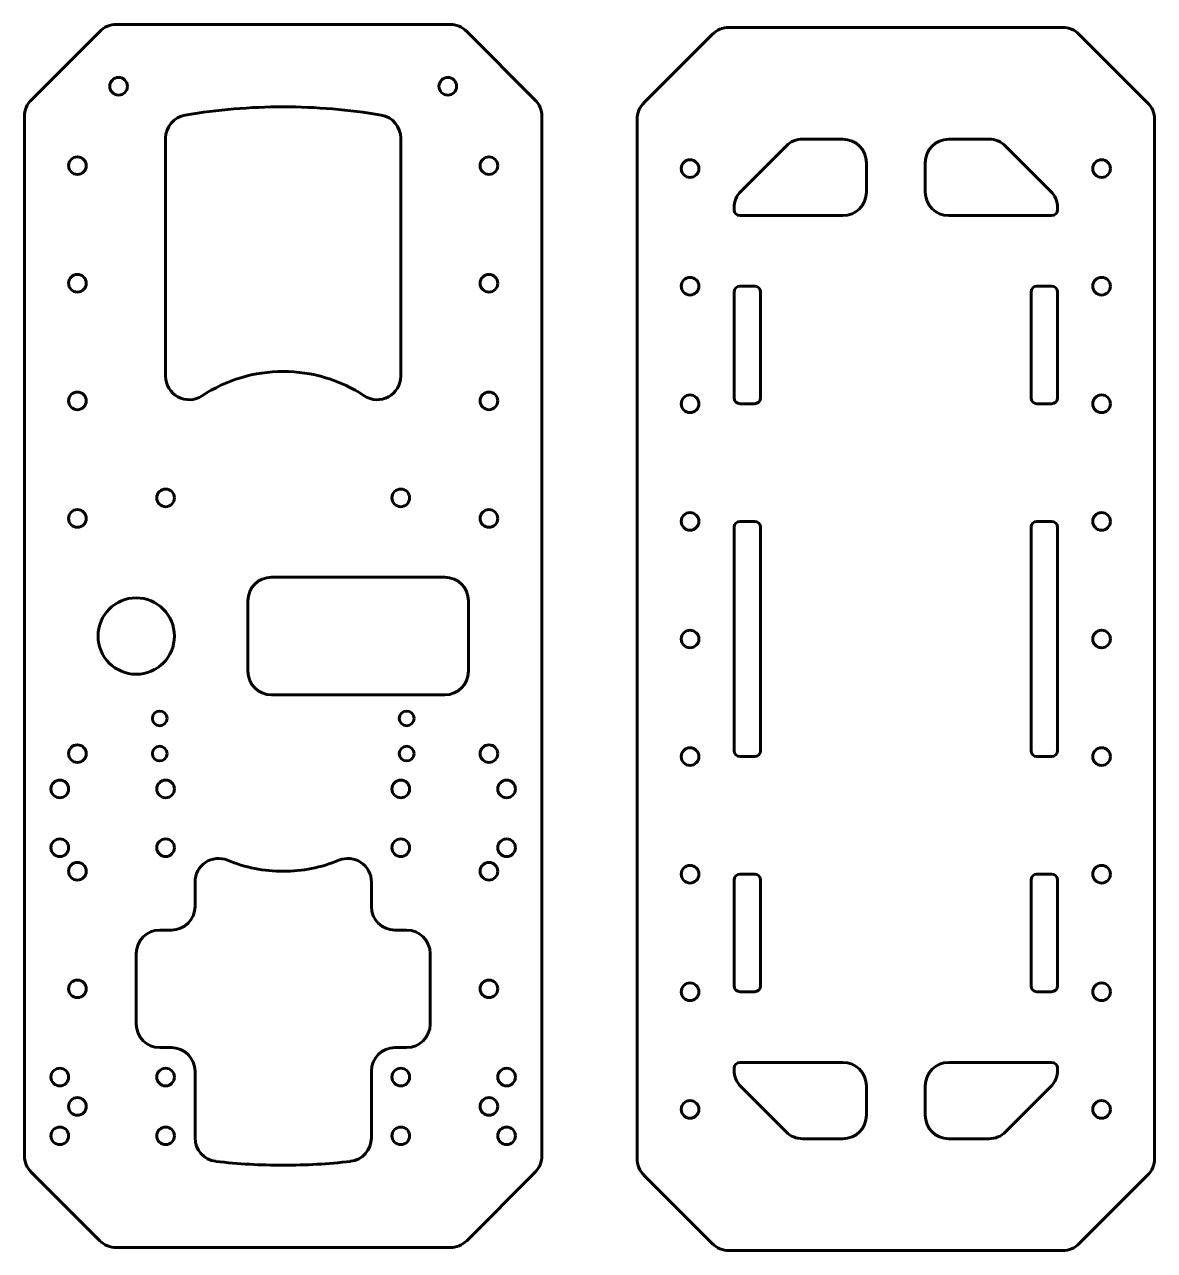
# Model space of a CAD drawing. Header units: millimetres. Extents: x -60 to 132, y -189 to 19.
import ezdxf

# ---------------------------------------------------------------- set-up
doc = ezdxf.new("R2010")
doc.units = ezdxf.units.MM
doc.linetypes.add('K5LT32768', pattern=[0])
doc.linetypes.add('K5LT_BASIC', pattern=[0])

# ---------------------------------------------------------------- blocks, each defined once
blk = doc.blocks.new('U0')
at = {"color": 5, "linetype": 'K5LT32768', "lineweight": 60, "true_color": 0x0000ff}
for p, q in [((59.82, 18.84), (116.58, 18.84)), ((71.07, 18.84), (105.33, 18.84)), ((45.37, 6.05), (56.99, 17.67)), ((131.03, 6.05), (119.41, 17.67)), ((44.2, 3.22), (44.2, -118.66)), ((132.2, 3.22), (132.2, -51.66)), ((61.87, -8.99), (69.53, -1.33)), ((69.53, -1.33), (61.87, -8.99)), ((72.36, -0.16), (79.2, -0.16)), ((72.36, -0.16), (79.2, -0.16)), ((104.04, -0.16), (97.2, -0.16)), ((104.04, -0.16), (97.2, -0.16)), ((114.53, -8.99), (106.87, -1.33)), ((106.87, -1.33), (114.53, -8.99)), ((60.7, -12.16), (60.7, -11.81)), ((115.7, -12.16), (115.7, -11.81)), ((60.7, -44.16), (60.7, -26.16)), ((115.7, -44.16), (115.7, -26.16)), ((132.2, -173.54), (132.2, -51.66)), ((60.7, -85.16), (60.7, -66.16)), ((115.7, -85.16), (115.7, -66.16)), ((60.7, -85.16), (60.7, -104.16)), ((115.7, -85.16), (115.7, -104.16)), ((44.2, -173.54), (44.2, -118.66)), ((60.7, -126.16), (60.7, -144.16)), ((115.7, -126.16), (115.7, -144.16)), ((60.7, -158.16), (60.7, -158.5)), ((115.7, -158.16), (115.7, -158.5)), ((61.87, -161.33), (69.53, -168.99)), ((69.53, -168.99), (61.87, -161.33)), ((114.53, -161.33), (106.87, -168.99)), ((106.87, -168.99), (114.53, -161.33)), ((72.36, -170.16), (79.2, -170.16)), ((72.36, -170.16), (79.2, -170.16)), ((104.04, -170.16), (97.2, -170.16)), ((104.04, -170.16), (97.2, -170.16)), ((45.37, -176.37), (56.99, -187.99)), ((131.03, -176.37), (119.41, -187.99)), ((59.82, -189.16), (116.58, -189.16))]:
    blk.add_line(p, q, dxfattribs=at)
at = {"color": 5, "linetype": 'K5LT_BASIC', "lineweight": 60, "true_color": 0x0000ff}
for p, q in [((83.2, -4.16), (83.2, -9.16)), ((93.2, -4.16), (93.2, -9.16)), ((61.7, -13.16), (79.2, -13.16)), ((114.7, -13.16), (97.2, -13.16)), ((61.7, -25.16), (64.2, -25.16)), ((65.2, -26.16), (65.2, -44.16)), ((111.2, -26.16), (111.2, -44.16)), ((114.7, -25.16), (112.2, -25.16)), ((61.7, -45.16), (64.2, -45.16)), ((114.7, -45.16), (112.2, -45.16)), ((61.7, -65.16), (64.2, -65.16)), ((65.2, -66.16), (65.2, -104.16)), ((111.2, -66.16), (111.2, -104.16)), ((114.7, -65.16), (112.2, -65.16)), ((61.7, -105.16), (64.2, -105.16)), ((114.7, -105.16), (112.2, -105.16)), ((61.7, -125.16), (64.2, -125.16)), ((65.2, -126.16), (65.2, -144.16)), ((111.2, -126.16), (111.2, -144.16)), ((114.7, -125.16), (112.2, -125.16)), ((61.7, -145.16), (64.2, -145.16)), ((114.7, -145.16), (112.2, -145.16)), ((61.7, -157.16), (79.2, -157.16)), ((114.7, -157.16), (97.2, -157.16)), ((83.2, -166.16), (83.2, -161.16)), ((93.2, -166.16), (93.2, -161.16))]:
    blk.add_line(p, q, dxfattribs=at)
at = {"color": 5, "linetype": 'K5LT32768', "lineweight": 60, "true_color": 0x0000ff}
for centre in [(53.2, -5.16), (123.2, -5.16), (53.2, -25.16), (123.2, -25.16), (53.2, -45.16), (123.2, -45.16), (53.2, -65.16), (123.2, -65.16), (53.2, -85.16), (123.2, -85.16), (53.2, -105.16), (123.2, -105.16), (53.2, -125.16), (123.2, -125.16), (53.2, -145.16), (123.2, -145.16), (53.2, -165.16), (123.2, -165.16)]:
    blk.add_circle(centre, 1.5, dxfattribs=at)
for centre, radius, start, end in [((59.82, 14.84), 4, 90, 135), ((116.58, 14.84), 4, 45, 90), ((48.2, 3.22), 4, 135, 180), ((128.2, 3.22), 4, 0, 45), ((72.36, -4.16), 4, 90, 135), ((79.2, -4.16), 4, 0, 90), ((104.04, -4.16), 4, 45, 90), ((64.7, -11.81), 4, 135, 180), ((111.7, -11.81), 4, 0, 45), ((61.7, -12.16), 1, 180, 270), ((61.7, -26.16), 1, 90, 180), ((114.7, -44.16), 1, 270, 0), ((61.7, -66.16), 1, 90, 180), ((114.7, -126.16), 1, 0, 90), ((61.7, -144.16), 1, 180, 270), ((61.7, -158.16), 1, 90, 180), ((64.7, -158.5), 4, 180, 225), ((111.7, -158.5), 4, 315, 0), ((79.2, -166.16), 4, 270, 0), ((72.36, -166.16), 4, 225, 270), ((104.04, -166.16), 4, 270, 315), ((48.2, -173.54), 4, 180, 225), ((128.2, -173.54), 4, 315, 0), ((59.82, -185.16), 4, 225, 270), ((116.58, -185.16), 4, 270, 315)]:
    blk.add_arc(centre, radius, start, end, dxfattribs=at)
at = {"color": 5, "linetype": 'K5LT_BASIC', "lineweight": 60, "true_color": 0x0000ff}
for centre, radius, start, end in [((97.2, -4.16), 4, 90, 180), ((79.2, -9.16), 4, 270, 0), ((97.2, -9.16), 4, 180, 270), ((114.7, -12.16), 1, 270, 0), ((64.2, -26.16), 1, 0, 90), ((112.2, -26.16), 1, 90, 180), ((114.7, -26.16), 1, 0, 90), ((61.7, -44.16), 1, 180, 270), ((64.2, -44.16), 1, 270, 0), ((112.2, -44.16), 1, 180, 270), ((64.2, -66.16), 1, 0, 90), ((112.2, -66.16), 1, 90, 180), ((114.7, -66.16), 1, 0, 90), ((61.7, -104.16), 1, 180, 270), ((64.2, -104.16), 1, 270, 0), ((112.2, -104.16), 1, 180, 270), ((114.7, -104.16), 1, 270, 0), ((61.7, -126.16), 1, 90, 180), ((64.2, -126.16), 1, 0, 90), ((112.2, -126.16), 1, 90, 180), ((64.2, -144.16), 1, 270, 0), ((112.2, -144.16), 1, 180, 270), ((114.7, -144.16), 1, 270, 0), ((79.2, -161.16), 4, 0, 90), ((97.2, -161.16), 4, 90, 180), ((114.7, -158.16), 1, 0, 90), ((97.2, -166.16), 4, 180, 270)]:
    blk.add_arc(centre, radius, start, end, dxfattribs=at)

msp = doc.modelspace()

# ---------------------------------------------------------------- linework, layer by layer
at = {"color": 5, "linetype": 'K5LT_BASIC', "lineweight": 60, "true_color": 0x0000ff}
for p, q in [((-44.38, 19.34), (12.38, 19.34)), ((-33.13, 19.34), (1.13, 19.34)), ((-58.83, 6.55), (-47.21, 18.17)), ((26.83, 6.55), (15.21, 18.17)), ((-60, 3.72), (-60, -118.16)), ((28, 3.72), (28, -51.16)), ((4, -24.66), (4, 0)), ((-36, -24.66), (-36, 0)), ((-36, -24.66), (-36, -40.47)), ((4, -24.66), (4, -40.47)), ((28, -173.04), (28, -51.16)), ((11.5, -74.66), (-18, -74.66)), ((-22, -78.66), (-22, -84.66)), ((15.5, -84.66), (15.5, -78.66)), ((-22, -90.66), (-22, -84.66)), ((15.5, -84.66), (15.5, -90.66)), ((11.5, -94.66), (-18, -94.66)), ((-60, -173.04), (-60, -118.16)), ((-31, -126.49), (-31, -130.66)), ((-1, -126.49), (-1, -130.66)), ((-37, -134.66), (-35, -134.66)), ((5, -134.66), (3, -134.66)), ((-41, -138.66), (-41, -150.66)), ((9, -138.66), (9, -150.66)), ((-37, -154.66), (-35, -154.66)), ((5, -154.66), (3, -154.66)), ((-31, -158.66), (-31, -170.02)), ((-1, -158.66), (-1, -170.02)), ((-58.83, -175.87), (-47.21, -187.49)), ((26.83, -175.87), (15.21, -187.49)), ((-44.38, -188.66), (12.38, -188.66))]:
    msp.add_line(p, q, dxfattribs=at)
for centre, radius in [((-44, 8.84), 1.5), ((12, 8.84), 1.5), ((-51, -4.66), 1.5), ((19, -4.66), 1.5), ((-51, -24.66), 1.5), ((19, -24.66), 1.5), ((-51, -44.66), 1.5), ((19, -44.66), 1.5), ((-36, -61.16), 1.5), ((4, -61.16), 1.5), ((-51, -64.66), 1.5), ((19, -64.66), 1.5), ((-41, -84.66), 6.5), ((-37, -98.66), 1.25), ((5, -98.66), 1.25), ((-51, -104.66), 1.5), ((-37, -104.66), 1.25), ((5, -104.66), 1.25), ((19, -104.66), 1.5), ((-54, -110.66), 1.5), ((-36, -110.66), 1.5), ((4, -110.66), 1.5), ((22, -110.66), 1.5), ((-54, -120.66), 1.5), ((-36, -120.66), 1.5), ((4, -120.66), 1.5), ((22, -120.66), 1.5), ((-51, -124.66), 1.5), ((19, -124.66), 1.5), ((-51, -144.66), 1.5), ((19, -144.66), 1.5), ((-54, -159.66), 1.5), ((-36, -159.66), 1.5), ((4, -159.66), 1.5), ((22, -159.66), 1.5), ((-51, -164.66), 1.5), ((19, -164.66), 1.5), ((-54, -169.66), 1.5), ((-36, -169.66), 1.5), ((4, -169.66), 1.5), ((22, -169.66), 1.5)]:
    msp.add_circle(centre, radius, dxfattribs=at)
for centre, radius, start, end in [((-44.38, 15.34), 4, 90, 135), ((12.38, 15.34), 4, 45, 90), ((-56, 3.72), 4, 135, 180), ((24, 3.72), 4, 0, 45), ((-16, -94.66), 100, 90, 99.5941), ((-16, -94.66), 100, 80.4059, 90), ((-32, 0), 4, 99.5941, 180), ((0, 0), 4, 0, 80.4059), ((-32, -40.47), 4, 180, 303.4854), ((-16, -64.66), 25, 90, 123.4854), ((-16, -64.66), 25, 56.5146, 90), ((0, -40.47), 4, 236.5146, 0), ((-18, -78.66), 4, 90, 180), ((11.5, -78.66), 4, 0, 90), ((-18, -90.66), 4, 180, 270), ((11.5, -90.66), 4, 270, 0), ((-27, -126.49), 4, 67.709, 180), ((-16, -99.66), 25, 247.709, 270), ((-16, -99.66), 25, 270, 292.291), ((-5, -126.49), 4, 0, 112.291), ((-35, -130.66), 4, 270, 0), ((3, -130.66), 4, 180, 270), ((-37, -138.66), 4, 90, 180), ((5, -138.66), 4, 0, 90), ((-37, -150.66), 4, 180, 270), ((5, -150.66), 4, 270, 0), ((-35, -158.66), 4, 0, 90), ((3, -158.66), 4, 90, 180), ((-27, -170.02), 4, 180, 263.4204), ((-5, -170.02), 4, 276.5796, 0), ((-56, -173.04), 4, 180, 225), ((24, -173.04), 4, 315, 0), ((-16, -74.66), 100, 263.4204, 270), ((-16, -74.66), 100, 270, 276.5796), ((-44.38, -184.66), 4, 225, 270), ((12.38, -184.66), 4, 270, 315)]:
    msp.add_arc(centre, radius, start, end, dxfattribs=at)

# ---------------------------------------------------------------- block references
msp.add_blockref('U0', (0, 0))

doc.saveas('drawing.dxf')
